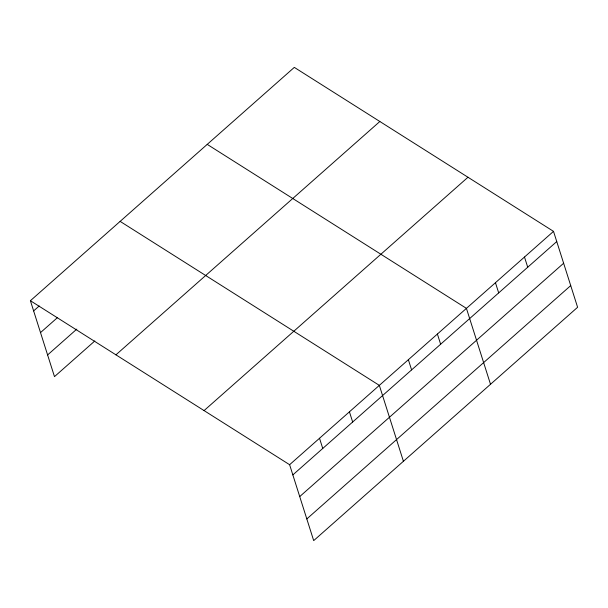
<?xml version="1.0" encoding="UTF-8"?>
<svg xmlns="http://www.w3.org/2000/svg" width="608" height="608" viewBox="0 0 608 608"><rect width="100%" height="100%" fill="white"/><g stroke="black" fill="none" stroke-linecap="round" stroke-linejoin="round"><path stroke-width="0.91" d="M30.4 300.717L294.31 67.382L553.516 231.367L577.6 307.283L313.69 540.618L289.613 464.71L30.4 300.717L54.484 376.633L94.825 340.959M33.63 310.908L39.193 305.991M40.516 332.599L57.205 317.84M47.599 354.943L76.813 329.11M115.938 354.836L379.848 121.494M204.068 410.59L467.978 177.247M289.613 464.71L553.516 231.367M292.843 474.901L556.753 241.558M299.721 496.584L563.631 263.249M306.812 518.936L570.722 285.593M207.222 144.377L466.427 308.37L490.512 384.286M120.126 221.38L379.339 385.373L403.423 461.282M524.491 257.032L527.721 267.224M495.459 282.705L498.689 292.889M437.403 334.035L440.633 344.227M408.371 359.708L411.601 369.892M349.433 411.821L352.663 422.005M319.519 438.262L322.749 448.453"/></g></svg>
